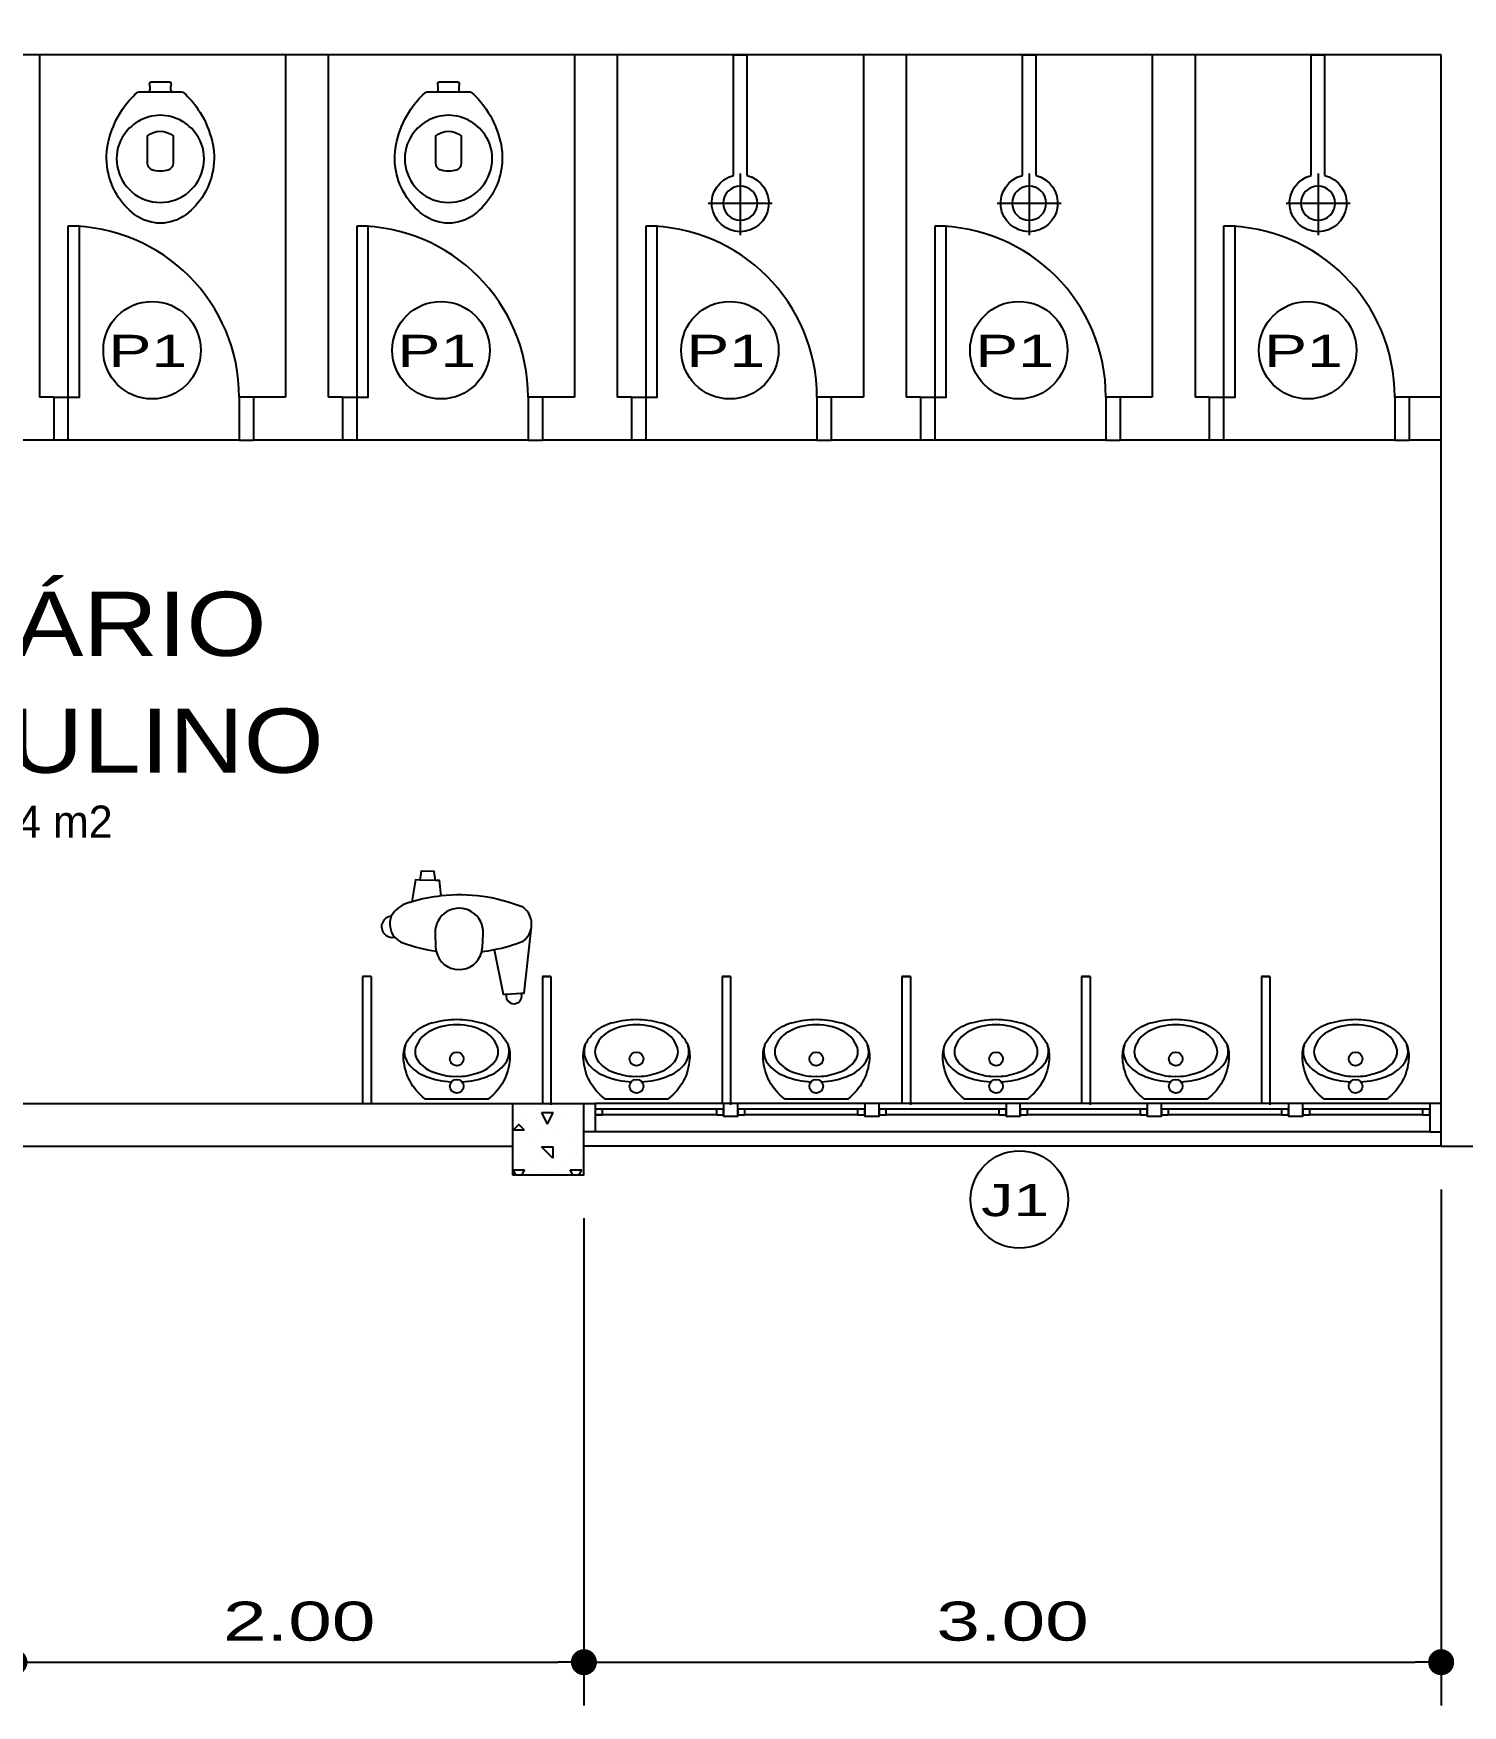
# Model space of a CAD drawing. Extents: x -13.6 to 37.9, y -332.9 to -283.8.
# Drawn here: x 22.35 to 27.35, y -313.26 to -307.4 of the extents above; entities that cross this region are included whole.
import ezdxf
from ezdxf.enums import TextEntityAlignment as Align

# ---------------------------------------------------------------- set-up
doc = ezdxf.new("R2010")
doc.units = 0
doc.header["$LTSCALE"] = 0.525
doc.header["$MEASUREMENT"] = 0
doc.header["$PDSIZE"] = -5
doc.layers.get('0').update_dxf_attribs({"linetype": 'CONTINUOUS'})
doc.layers.get('DEFPOINTS').update_dxf_attribs({"linetype": 'CONTINUOUS'})
for name, color, linetype in [('COTA', 13, 'CONTINUOUS'), ('EQUIP', 1, 'CONTINUOUS'), ('EQUIP_I', 13, 'CONTINUOUS'), ('ESPECARQ', 1, 'CONTINUOUS'), ('ESQUADRIA', 2, 'CONTINUOUS'), ('FOLHA', 1, 'CONTINUOUS'), ('LINVISTA', 13, 'CONTINUOUS'), ('MOBIL', 1, 'CONTINUOUS'), ('MOBIL_I', 13, 'CONTINUOUS'), ('MURO', 3, 'CONTINUOUS'), ('PAREDE', 6, 'CONTINUOUS'), ('PILARES', 5, 'CONTINUOUS'), ('REG120-160', 5, 'CONTINUOUS'), ('REG60-100', 2, 'CONTINUOUS'), ('UNIDADE', 4, 'CONTINUOUS')]:
    doc.layers.add(name, color=color, linetype=linetype)
doc.styles.add('REGUA100', font='romnswin', dxfattribs={"width": 1.2})
doc.styles.add('REGUA120', font='romnswin', dxfattribs={"width": 1.2})
doc.styles.add('REGUA60', font='romnswin', dxfattribs={"width": 1.5})
doc.styles.add('REGUA80', font='romnswin', dxfattribs={"width": 1.5})
doc.dimstyles.new('STANDARD$0', dxfattribs={"dimscale": 0.05, "dimtxt": 1.8, "dimasz": 1.2, "dimexe": 2, "dimexo": 2, "dimgap": 0.98, "dimtad": 1, "dimrnd": 0.5, "dimzin": 0, "dimdsep": 46, "dimtxsty": 'REGUA80', "dimblk1": 'DOT', "dimblk2": 'DOT', "dimsah": 1, "dimcen": 4, "dimdle": 4, "dimclrd": 22, "dimclre": 22, "dimclrt": 2, "dimadec": 0, "dimazin": 0, "dimtfac": 1, "dimtmove": 0, "dimatfit": 3, "dimldrblk": 'DOT', "dimfxl": 1, "dimtolj": 1, "dimtzin": 0, "dimarcsym": 0})

# ---------------------------------------------------------------- blocks, each defined once
blk = doc.blocks.new('SACHS__2')
at = {"layer": 'EQUIP', "color": 0, "linetype": 'ByBlock', "ltscale": 3}
for p, q in [((42.29, 2.4), (0, 2.4)), ((0, 2.4), (0, -2.4)), ((42.29, -2.4), (0, -2.4))]:
    blk.add_line(p, q, dxfattribs=at)
blk.add_arc((52, 0), 10, 193.88654, 166.11346, dxfattribs=at)
at = {"layer": 'EQUIP_I', "ltscale": 3}
for p, q in [((52, 11.2), (52, -11.2)), ((41.6, 0), (63.2, 0))]:
    blk.add_line(p, q, dxfattribs=at)
blk.add_circle((52, 0), 6, dxfattribs=at)
blk = doc.blocks.new('SAP7S__2')
at = {"layer": 'EQUIP', "color": 0, "linetype": 'ByBlock', "ltscale": 3}
blk.add_lwpolyline([(-4.36, -13), (-6.93, -13), (-7.45, -13, 0.207706), (-8.2, -13.3, 0.059368), (-13.2, -19, 0.082654), (-17.8, -29, 0.104255), (-18.65, -39, 0.107708), (-15.25, -49, 0.088187), (-9, -56, 0.163426), (0, -59, 0.163426), (9, -56, 0.088187), (15.25, -49, 0.107708), (18.65, -39, 0.104255), (17.8, -29, 0.082654), (13.2, -19, 0.059368), (8.2, -13.3, 0.207706), (7.45, -13), (6.93, -13), (4.36, -13, -0.380199), (3.6, -12.2), (3.6, -11.1, -0.087349), (3.7, -10.7, 0.172037), (3.7, -9.83, 0.102747), (3.57, -9.63, 0.167994), (3.15, -9.5), (0, -9.5), (-3.15, -9.5, 0.167994), (-3.57, -9.63, 0.102747), (-3.7, -9.83, 0.172037), (-3.7, -10.7, -0.087349), (-3.6, -11.1), (-3.6, -12.2, -0.380199)], format="xyb", close=True, dxfattribs=at)
at = {"layer": 'EQUIP_I', "ltscale": 3}
blk.add_line((4.36, -13), (-4.36, -13), dxfattribs=at)
for points in [[(0, -21.2, -0.268395), (13.35, -29, -0.179674), (15.1, -39, -0.170707), (10, -48.05, -0.179561), (0, -51.75, -0.179561), (-10, -48.05, -0.170707), (-15.1, -39, -0.179674), (-13.35, -29, -0.268395)], [(-3, -40.25, 0.183333), (3, -40.25, 0.302776), (4.45, -38), (4.45, -28.4, 0.370787), (-4.45, -28.4), (-4.45, -38, 0.302776)]]:
    blk.add_lwpolyline(points, format="xyb", close=True, dxfattribs=at)
blk = doc.blocks.new('INDUNI1')
at = {"color": 0, "ltscale": 3, "style": 'REGUA100', "width": 1.2, "flags": 8}
for tag, p in [('NOME1', (0, 0)), ('NOME2', (0, -4.286))]:
    blk.add_attdef(tag, text='', height=2.5, dxfattribs=at).set_placement(p, align=Align.CENTER)
at = {"layer": 'ESPECARQ', "color": 2, "ltscale": 3, "style": 'REGUA60'}
blk.add_attdef('AREA', text='', height=1.5, dxfattribs=at).set_placement((0, -7.813), align=Align.CENTER)
at = {"layer": 'ESPECARQ', "color": 2, "ltscale": 3, "style": 'REGUA60', "flags": 8}
for tag, p in [('PISO', (0, -10.313)), ('REVPAR', (0, -12.813)), ('PEDIR', (0, -15.313))]:
    blk.add_attdef(tag, text='', height=1.5, dxfattribs=at).set_placement(p, align=Align.CENTER)
blk = doc.blocks.new('ACCAL3_2')
at = {"color": 0, "ltscale": 3}
blk.add_lwpolyline([(-5.92, 19.24, 0.050745), (-9.12, 7.66, 0.795335), (-9.66, -8.33, 0.018724), (-9.04, -12.73), (-24.76, -15.51), (-24.72, -16.55, 1.331514), (-24.56, -21.85), (-24.53, -22.84), (-1.35, -25.93, 0.270943), (5.56, -23.18, 0.124272), (10.2, 5.49), (15.6, 5.97), (15.67, 7.32), (18.84, 7.68), (19.05, 12.29), (15.96, 12.77), (16.05, 14.27), (8.4, 15.72, 0.006092), (8.01, 17.11, 0.195472), (3.53, 23.1, 1.071021), (-3.84, 22.11, 0.113766)], format="xyb", close=True, dxfattribs=at)
at = {"layer": 'MOBIL_I', "ltscale": 3}
for p, q in [((15.67, 7.32), (15.96, 12.77)), ((-2.8, 7.88), (-7.66, 7.82)), ((-8.18, -8.58), (-3.34, -8.96)), ((-24.72, -16.55), (-24.56, -21.85))]:
    blk.add_line(p, q, dxfattribs=at)
for centre, radius, start, end in [((0.7, 16.3), 7.37, 67.37153, 128.01238), ((-48.9, 0.35), 59.33, 4.97618, 15.01544), ((-7.54, -0.39), 8.21, 90.78663, 101.08969), ((-2.69, -0.55), 8.43, 265.57418, 90.78665), ((-7.54, -0.39), 8.21, 255.07554, 265.5742), ((49.36, -2.3), 59.33, 190.12338, 200.27704), ((-0.25, -18.65), 7.37, 214.88504, 261.39257)]:
    blk.add_arc(centre, radius, start, end, dxfattribs=at)
blk = doc.blocks.new('_DOT')
at = {"color": 0, "linetype": 'ByBlock'}
blk.add_line((-0.5, 0), (-1, 0), dxfattribs=at)
at = {"color": 0, "linetype": 'ByBlock', "const_width": 0.5}
blk.add_lwpolyline([(-0.25, 0, 1), (0.25, 0, 1)], format="xyb", close=True, dxfattribs=at)
blk = doc.blocks.new('*D160')
at = {"color": 22, "linetype": 'ByBlock', "ltscale": 3}
for p, q in [((28.0546, -307.2357), (28.0546, -307.1445)), ((28.0546, -307.3269), (28.0546, -307.4769)), ((27.4305, -307.4769), (28.2066, -307.4769)), ((28.0546, -307.5681), (28.0546, -307.6593))]:
    blk.add_line(p, q, dxfattribs=at)
at = {"layer": 'DEFPOINTS', "color": 0, "linetype": 'ByBlock', "ltscale": 3}
for p in [(27.2785, -307.3269), (27.2785, -307.4769), (28.0546, -307.4769)]:
    blk.add_point(p, dxfattribs=at)
at = {"color": 22, "linetype": 'ByBlock', "ltscale": 3, "xscale": 0.09119999999999999, "yscale": 0.09119999999999999, "zscale": 0.09119999999999999}
for p, rotation in [((28.0546, -307.3269), 270), ((28.0546, -307.4769), 90)]:
    blk.add_blockref('_DOT', p, dxfattribs=dict(at, rotation=rotation))
at = {"color": 2, "linetype": 'ByBlock', "ltscale": 3, "insert": (27.9105, -307.1513), "char_height": 0.1368, "attachment_point": 5, "rotation": 90, "style": 'REGUA80'}
blk.add_mtext('\\A1;{15}', dxfattribs=at)
blk = doc.blocks.new('COTAPT')
at = {"color": 0, "linetype": 'ByBlock', "ltscale": 3}
blk.add_line((0, 0), (200, 0), dxfattribs=at)
at = {"color": 6, "linetype": 'ByBlock', "ltscale": 3}
blk.add_lwpolyline([(-20, 20), (20, 20), (20, -20), (-20, -20)], close=True, dxfattribs=at)
blk = doc.blocks.new('*D161')
at = {"color": 22, "linetype": 'ByBlock', "ltscale": 3}
for p, q in [((28.0546, -307.5681), (28.0546, -311.0607)), ((27.4305, -311.1519), (28.2066, -311.1519))]:
    blk.add_line(p, q, dxfattribs=at)
at = {"layer": 'DEFPOINTS', "color": 0, "linetype": 'ByBlock', "ltscale": 3}
for p in [(27.2785, -307.4769), (27.2785, -311.1519), (28.0546, -311.1519)]:
    blk.add_point(p, dxfattribs=at)
at = {"color": 22, "linetype": 'ByBlock', "ltscale": 3, "xscale": 0.09119999999999999, "yscale": 0.09119999999999999, "zscale": 0.09119999999999999}
for p, rotation in [((28.0546, -307.4769), 90), ((28.0546, -311.1519), 270)]:
    blk.add_blockref('_DOT', p, dxfattribs=dict(at, rotation=rotation))
at = {"color": 2, "linetype": 'ByBlock', "ltscale": 3, "insert": (27.9117, -309.3144), "char_height": 0.1368, "attachment_point": 5, "rotation": 90, "style": 'REGUA80'}
blk.add_mtext('\\A1;{3.675}', dxfattribs=at)
blk = doc.blocks.new('*D162')
at = {"color": 22, "linetype": 'ByBlock', "ltscale": 3}
for p, q in [((28.0546, -311.0607), (28.0546, -310.9695)), ((28.0546, -311.1519), (28.0546, -311.3019)), ((27.4305, -311.3019), (28.2066, -311.3019)), ((28.0546, -311.3931), (28.0546, -311.4843))]:
    blk.add_line(p, q, dxfattribs=at)
at = {"layer": 'DEFPOINTS', "color": 0, "linetype": 'ByBlock', "ltscale": 3}
for p in [(27.2785, -311.1519), (27.2785, -311.3019), (28.0546, -311.3019)]:
    blk.add_point(p, dxfattribs=at)
at = {"color": 22, "linetype": 'ByBlock', "ltscale": 3, "xscale": 0.09119999999999999, "yscale": 0.09119999999999999, "zscale": 0.09119999999999999}
for p, rotation in [((28.0546, -311.1519), 270), ((28.0546, -311.3019), 90)]:
    blk.add_blockref('_DOT', p, dxfattribs=dict(at, rotation=rotation))
at = {"color": 2, "linetype": 'ByBlock', "ltscale": 3, "insert": (27.906, -311.4983), "char_height": 0.1368, "attachment_point": 5, "rotation": 90, "style": 'REGUA80'}
blk.add_mtext('\\A1;{15}', dxfattribs=at)
blk = doc.blocks.new('*X164')
at = {"color": 0, "ltscale": 3}
for p, q in [((-10.62, -320.6214), (-10.6, -320.6014)), ((-10.5815, -320.62), (-10.6015, -320.6)), ((-10.58, -320.56), (-10.58, -320.56)), ((-10.54, -320.58), (-10.54, -320.58)), ((-10.5, -320.6), (-10.52, -320.56)), ((-10.52, -320.56), (-10.48, -320.56)), ((-10.5, -320.6), (-10.48, -320.56)), ((-10.44, -320.58), (-10.44, -320.58)), ((-10.4, -320.56), (-10.4, -320.56)), ((-10.38, -320.6), (-10.38, -320.6)), ((-10.62, -320.62), (-10.58, -320.62)), ((-10.62, -320.64), (-10.62, -320.64)), ((-10.56, -320.66), (-10.56, -320.66)), ((-10.52, -320.62), (-10.52, -320.62)), ((-10.48, -320.64), (-10.48, -320.64)), ((-10.42, -320.66), (-10.42, -320.66)), ((-10.4, -320.62), (-10.4, -320.62)), ((-10.6, -320.7), (-10.6, -320.7)), ((-10.54, -320.7), (-10.54, -320.7)), ((-10.4815, -320.72), (-10.5215, -320.68)), ((-10.52, -320.68), (-10.48, -320.68)), ((-10.48, -320.72), (-10.48, -320.68)), ((-10.42, -320.72), (-10.42, -320.72)), ((-10.4, -320.68), (-10.4, -320.68)), ((-10.4, -320.7), (-10.4, -320.7)), ((-10.38, -320.72), (-10.38, -320.72)), ((-10.6111, -320.7778), (-10.62, -320.76)), ((-10.62, -320.76), (-10.58, -320.76)), ((-10.5889, -320.7778), (-10.58, -320.76)), ((-10.56, -320.74), (-10.56, -320.74)), ((-10.54, -320.76), (-10.54, -320.76)), ((-10.48, -320.76), (-10.48, -320.76)), ((-10.44, -320.74), (-10.44, -320.74)), ((-10.4111, -320.7778), (-10.42, -320.76)), ((-10.42, -320.76), (-10.4, -320.76)), ((-10.4, -320.76), (-10.38, -320.76)), ((-10.3889, -320.7778), (-10.38, -320.76))]:
    blk.add_line(p, q, dxfattribs=at)
blk = doc.blocks.new('*D165')
at = {"color": 22, "linetype": 'ByBlock', "ltscale": 3}
for p, q in [((24.2742, -311.5539), (24.2742, -313.2622)), ((22.3697, -313.1102), (24.183, -313.1102))]:
    blk.add_line(p, q, dxfattribs=at)
at = {"layer": 'DEFPOINTS', "color": 0, "linetype": 'ByBlock', "ltscale": 3}
for p in [(22.2785, -311.3019), (24.2742, -311.4019), (24.2742, -313.1102)]:
    blk.add_point(p, dxfattribs=at)
at = {"color": 22, "linetype": 'ByBlock', "ltscale": 3, "xscale": 0.09119999999999999, "yscale": 0.09119999999999999, "zscale": 0.09119999999999999, "rotation": 180}
blk.add_blockref('_DOT', (22.2785, -313.1102), dxfattribs=at)
at = {"color": 22, "linetype": 'ByBlock', "ltscale": 3, "xscale": 0.09119999999999999, "yscale": 0.09119999999999999, "zscale": 0.09119999999999999}
blk.add_blockref('_DOT', (24.2742, -313.1102), dxfattribs=at)
at = {"color": 2, "linetype": 'ByBlock', "ltscale": 3, "insert": (23.2763, -312.9673), "char_height": 0.1368, "attachment_point": 5, "style": 'REGUA80'}
blk.add_mtext('\\A1;2.00', dxfattribs=at)
blk = doc.blocks.new('*D166')
at = {"color": 22, "linetype": 'ByBlock', "ltscale": 3}
for p, q in [((27.2785, -311.4539), (27.2785, -313.2622)), ((24.3654, -313.1102), (27.1873, -313.1102))]:
    blk.add_line(p, q, dxfattribs=at)
at = {"layer": 'DEFPOINTS', "color": 0, "linetype": 'ByBlock', "ltscale": 3}
for p in [(27.2785, -311.3019), (24.2742, -311.4019), (27.2785, -313.1102)]:
    blk.add_point(p, dxfattribs=at)
at = {"color": 22, "linetype": 'ByBlock', "ltscale": 3, "xscale": 0.09119999999999999, "yscale": 0.09119999999999999, "zscale": 0.09119999999999999, "rotation": 180}
blk.add_blockref('_DOT', (24.2742, -313.1102), dxfattribs=at)
at = {"color": 22, "linetype": 'ByBlock', "ltscale": 3, "xscale": 0.09119999999999999, "yscale": 0.09119999999999999, "zscale": 0.09119999999999999}
blk.add_blockref('_DOT', (27.2785, -313.1102), dxfattribs=at)
at = {"color": 2, "linetype": 'ByBlock', "ltscale": 3, "insert": (25.7763, -312.9673), "char_height": 0.1368, "attachment_point": 5, "style": 'REGUA80'}
blk.add_mtext('\\A1;{3.00}', dxfattribs=at)
blk = doc.blocks.new('SAM712S2')
at = {"layer": 'EQUIP', "color": 0, "linetype": 'ByBlock', "ltscale": 3}
blk.add_lwpolyline([(0, -28, -0.054423), (-8, -26.9, -0.129975), (-14, -24.05, -0.115349), (-18, -19, -0.10182), (-18.6, -14, -0.216856), (-11.15, -0.15, -0.186978), (-10.85, 0), (0, 0), (10.85, 0, -0.186978), (11.15, -0.15, -0.216856), (18.6, -14, -0.10182), (18, -19, -0.115349), (14, -24.05, -0.129975), (8, -26.9, -0.054423)], format="xyb", close=True, dxfattribs=at)
at = {"layer": 'EQUIP_I', "ltscale": 3}
for centre in [(0, -4.5), (0, -14.1)]:
    blk.add_circle(centre, 2.4, dxfattribs=at)
for centre, radius, start, end in [((-6.49, -20.4), 13.13, 109.16348, 143.54265), ((-4.29, -20.22), 11.45, 103.68912, 147.07143), ((-0.68, -33.65), 27.58, 92.31433, 111.5339), ((-0.52, -27.51), 19.52, 88.47236, 109.38882), ((0.52, -27.51), 19.52, 70.61118, 91.52764), ((0.68, -33.65), 27.58, 68.4661, 87.68567), ((4.29, -20.22), 11.45, 32.92857, 76.31088), ((6.49, -20.4), 13.13, 36.45735, 70.83652), ((-11.36, -16.72), 7.03, 144.14364, 198.96997), ((-9.14, -16.63), 5.43, 165.34388, 194.64793), ((-9.14, -16.63), 5.43, 151.10204, 165.34388), ((9.14, -16.63), 5.43, 14.65612, 28.89796), ((9.14, -16.63), 5.43, 345.35207, 14.65612), ((11.36, -16.72), 7.03, 341.03003, 35.85636), ((-4.74, -14.78), 10.18, 198.42658, 238.89304), ((4.74, -14.78), 10.18, 301.10696, 341.57342), ((-0.34, -6.13), 19.88, 240.93527, 270.99224), ((0.34, -6.13), 19.88, 269.00776, 299.06473)]:
    blk.add_arc(centre, radius, start, end, dxfattribs=at)

msp = doc.modelspace()

# ---------------------------------------------------------------- linework, layer by layer
at = {"layer": 'ESQUADRIA', "color": 1, "ltscale": 3}
for p, q in [((23.5285, -310.7069), (23.4985, -310.7069)), ((23.4985, -310.7069), (23.4985, -311.1519)), ((24.1285, -310.7069), (24.1285, -311.1519)), ((24.1585, -310.7069), (24.1285, -310.7069)), ((24.7885, -310.7069), (24.7585, -310.7069)), ((24.7585, -310.7069), (24.7585, -311.1519)), ((25.4185, -310.7069), (25.3885, -310.7069)), ((25.3885, -310.7069), (25.3885, -311.1519)), ((26.0485, -310.7069), (26.0185, -310.7069)), ((26.0185, -310.7069), (26.0185, -311.1519)), ((26.6785, -310.7069), (26.6485, -310.7069)), ((26.6485, -310.7069), (26.6485, -311.1519)), ((27.2385, -311.1519), (24.3142, -311.1519)), ((24.7385, -311.1719), (24.3142, -311.1719)), ((25.2335, -311.1719), (24.8385, -311.1719)), ((25.7285, -311.1719), (25.3335, -311.1719)), ((26.2235, -311.1719), (25.8285, -311.1719)), ((26.7185, -311.1719), (26.3235, -311.1719)), ((27.2135, -311.1719), (26.8185, -311.1719)), ((24.7385, -311.1919), (24.3142, -311.1919)), ((25.2335, -311.1919), (24.8385, -311.1919)), ((25.7285, -311.1919), (25.3335, -311.1919)), ((26.2235, -311.1919), (25.8285, -311.1919)), ((26.7185, -311.1919), (26.3235, -311.1919)), ((27.2135, -311.1919), (26.8185, -311.1919)), ((27.2385, -311.2519), (24.3142, -311.2519))]:
    msp.add_line(p, q, dxfattribs=at)
at = {"layer": 'ESQUADRIA', "ltscale": 3}
for points in [[(22.466, -308.0769), (22.466, -308.6769), (22.506, -308.6769), (22.506, -308.0769)], [(23.4785, -308.0769), (23.4785, -308.6769), (23.5185, -308.6769), (23.5185, -308.0769)], [(24.491, -308.0769), (24.491, -308.6769), (24.531, -308.6769), (24.531, -308.0769)], [(25.5035, -308.0769), (25.5035, -308.6769), (25.5435, -308.6769), (25.5435, -308.0769)], [(26.516, -308.0769), (26.516, -308.6769), (26.556, -308.6769), (26.556, -308.0769)], [(24.3142, -311.1919), (24.3392, -311.1919), (24.3392, -311.1719), (24.3142, -311.1719)], [(24.7635, -311.1719), (24.7385, -311.1719), (24.7385, -311.1919), (24.7635, -311.1919)], [(24.8135, -311.1519), (24.7635, -311.1519), (24.7635, -311.1969), (24.8135, -311.1969)], [(24.8135, -311.1919), (24.8385, -311.1919), (24.8385, -311.1719), (24.8135, -311.1719)], [(25.2585, -311.1719), (25.2335, -311.1719), (25.2335, -311.1919), (25.2585, -311.1919)], [(25.3085, -311.1519), (25.2585, -311.1519), (25.2585, -311.1969), (25.3085, -311.1969)], [(25.3085, -311.1919), (25.3335, -311.1919), (25.3335, -311.1719), (25.3085, -311.1719)], [(25.7535, -311.1719), (25.7285, -311.1719), (25.7285, -311.1919), (25.7535, -311.1919)], [(25.8035, -311.1519), (25.7535, -311.1519), (25.7535, -311.1969), (25.8035, -311.1969)], [(25.8035, -311.1919), (25.8285, -311.1919), (25.8285, -311.1719), (25.8035, -311.1719)], [(26.2485, -311.1719), (26.2235, -311.1719), (26.2235, -311.1919), (26.2485, -311.1919)], [(26.2985, -311.1519), (26.2485, -311.1519), (26.2485, -311.1969), (26.2985, -311.1969)], [(26.2985, -311.1919), (26.3235, -311.1919), (26.3235, -311.1719), (26.2985, -311.1719)], [(26.7435, -311.1719), (26.7185, -311.1719), (26.7185, -311.1919), (26.7435, -311.1919)], [(26.7935, -311.1519), (26.7435, -311.1519), (26.7435, -311.1969), (26.7935, -311.1969)], [(26.7935, -311.1919), (26.8185, -311.1919), (26.8185, -311.1719), (26.7935, -311.1719)], [(27.2385, -311.1719), (27.2135, -311.1719), (27.2135, -311.1919), (27.2385, -311.1919)]]:
    msp.add_lwpolyline(points, close=True, dxfattribs=at)
for points in [[(22.416, -308.6769), (22.466, -308.6769), (22.466, -308.8269), (22.416, -308.8269)], [(23.116, -308.6769), (23.066, -308.6769), (23.066, -308.8269), (23.116, -308.8269)], [(23.4285, -308.6769), (23.4785, -308.6769), (23.4785, -308.8269), (23.4285, -308.8269)], [(24.1285, -308.6769), (24.0785, -308.6769), (24.0785, -308.8269), (24.1285, -308.8269)], [(24.441, -308.6769), (24.491, -308.6769), (24.491, -308.8269), (24.441, -308.8269)], [(25.141, -308.6769), (25.091, -308.6769), (25.091, -308.8269), (25.141, -308.8269)], [(25.4535, -308.6769), (25.5035, -308.6769), (25.5035, -308.8269), (25.4535, -308.8269)], [(26.1535, -308.6769), (26.1035, -308.6769), (26.1035, -308.8269), (26.1535, -308.8269)], [(26.466, -308.6769), (26.516, -308.6769), (26.516, -308.8269), (26.466, -308.8269)], [(27.166, -308.6769), (27.116, -308.6769), (27.116, -308.8269), (27.166, -308.8269)], [(24.2742, -311.1519), (24.3142, -311.1519), (24.3142, -311.2519), (24.2742, -311.2519)], [(27.2785, -311.1519), (27.2385, -311.1519), (27.2385, -311.2519), (27.2785, -311.2519)]]:
    msp.add_lwpolyline(points, dxfattribs=at)
at = {"layer": 'ESQUADRIA', "color": 1, "ltscale": 3}
msp.add_lwpolyline([(27.2785, -311.3019), (27.2785, -311.3019), (24.2742, -311.3019)], dxfattribs=at)
at = {"layer": 'FOLHA', "color": 1, "ltscale": 3}
for p, q in [((23.5285, -310.7069), (23.5285, -311.1519)), ((24.1285, -310.7069), (24.1285, -311.1519)), ((24.1585, -310.7069), (24.1585, -311.1519)), ((24.7585, -310.7069), (24.7585, -311.1519)), ((24.7585, -310.7069), (24.7585, -311.1519)), ((24.7885, -310.7069), (24.7885, -311.1519)), ((25.3885, -310.7069), (25.3885, -311.1519)), ((25.3885, -310.7069), (25.3885, -311.1519)), ((25.4185, -310.7069), (25.4185, -311.1519)), ((26.0185, -310.7069), (26.0185, -311.1519)), ((26.0185, -310.7069), (26.0185, -311.1519)), ((26.0485, -310.7069), (26.0485, -311.1519)), ((26.6485, -310.7069), (26.6485, -311.1519)), ((26.6485, -310.7069), (26.6485, -311.1519)), ((26.6785, -310.7069), (26.6785, -311.1519))]:
    msp.add_line(p, q, dxfattribs=at)
at = {"layer": 'FOLHA', "ltscale": 3}
for p, q in [((24.1285, -310.7069), (24.1585, -310.7069)), ((24.1585, -310.7069), (24.1585, -311.1569)), ((24.7585, -310.7069), (24.7885, -310.7069)), ((24.7585, -310.7069), (24.7885, -310.7069)), ((24.7885, -310.7069), (24.7885, -311.1569)), ((24.7885, -310.7069), (24.7885, -311.1569)), ((25.3885, -310.7069), (25.4185, -310.7069)), ((25.3885, -310.7069), (25.4185, -310.7069)), ((25.4185, -310.7069), (25.4185, -311.1569)), ((25.4185, -310.7069), (25.4185, -311.1569)), ((26.0185, -310.7069), (26.0485, -310.7069)), ((26.0185, -310.7069), (26.0485, -310.7069)), ((26.0485, -310.7069), (26.0485, -311.1569)), ((26.0485, -310.7069), (26.0485, -311.1569)), ((26.6485, -310.7069), (26.6785, -310.7069)), ((26.6485, -310.7069), (26.6785, -310.7069)), ((26.6785, -310.7069), (26.6785, -311.1569)), ((26.6785, -310.7069), (26.6785, -311.1569))]:
    msp.add_line(p, q, dxfattribs=at)
at = {"layer": 'LINVISTA', "ltscale": 3}
for p, q in [((23.066, -308.8269), (22.466, -308.8269)), ((24.0785, -308.8269), (23.4785, -308.8269)), ((25.091, -308.8269), (24.491, -308.8269)), ((25.091, -308.8269), (24.491, -308.8269)), ((26.1035, -308.8269), (25.5035, -308.8269)), ((27.116, -308.8269), (26.516, -308.8269))]:
    msp.add_line(p, q, dxfattribs=at)
for centre in [(22.7608, -308.5121), (23.7733, -308.5121), (24.7858, -308.5121), (25.7983, -308.5121), (26.8108, -308.5121), (25.8003, -311.4886)]:
    msp.add_circle(centre, 0.1708, dxfattribs=at)
for centre in [(22.466, -308.6769), (23.4785, -308.6769), (24.491, -308.6769), (25.5035, -308.6769), (26.516, -308.6769)]:
    msp.add_arc(centre, 0.6, 0, 90, dxfattribs=at)
at = {"layer": 'MURO', "linetype": 'Continuous', "ltscale": 3}
for p, q in [((22.366, -307.4769), (22.366, -308.6769)), ((23.2285, -307.4769), (23.2285, -308.6769)), ((23.3785, -307.4769), (23.3785, -308.6769)), ((24.241, -307.4769), (24.241, -308.6769)), ((24.391, -307.4769), (24.391, -308.6769)), ((25.2535, -307.4769), (25.2535, -308.6769)), ((25.4035, -307.4769), (25.4035, -308.6769)), ((26.266, -307.4769), (26.266, -308.6769)), ((26.416, -307.4769), (26.416, -308.6769))]:
    msp.add_line(p, q, dxfattribs=at)
at = {"layer": 'MURO', "ltscale": 3}
for p, q in [((22.416, -308.6769), (22.366, -308.6769)), ((22.416, -308.6769), (22.416, -308.8269)), ((23.2285, -308.6769), (23.116, -308.6769)), ((23.116, -308.6769), (23.116, -308.8269)), ((23.4285, -308.6769), (23.3785, -308.6769)), ((23.4285, -308.6769), (23.4285, -308.8269)), ((24.241, -308.6769), (24.1285, -308.6769)), ((24.1285, -308.6769), (24.1285, -308.8269)), ((24.441, -308.6769), (24.391, -308.6769)), ((24.441, -308.6769), (24.441, -308.8269)), ((25.2535, -308.6769), (25.141, -308.6769)), ((25.141, -308.6769), (25.141, -308.8269)), ((25.4535, -308.6769), (25.4035, -308.6769)), ((25.4535, -308.6769), (25.4535, -308.8269)), ((26.266, -308.6769), (26.1535, -308.6769)), ((26.1535, -308.6769), (26.1535, -308.8269)), ((26.466, -308.6769), (26.416, -308.6769)), ((26.466, -308.6769), (26.466, -308.8269)), ((27.2785, -308.6769), (27.166, -308.6769)), ((27.166, -308.6769), (27.166, -308.8269)), ((22.416, -308.8269), (22.1035, -308.8269)), ((23.2285, -308.8269), (23.116, -308.8269)), ((23.4285, -308.8269), (23.2285, -308.8269)), ((24.441, -308.8269), (24.1285, -308.8269)), ((25.4535, -308.8269), (25.141, -308.8269)), ((26.466, -308.8269), (26.1535, -308.8269)), ((27.2785, -308.8269), (27.166, -308.8269))]:
    msp.add_line(p, q, dxfattribs=at)
at = {"layer": 'PAREDE', "linetype": 'Continuous'}
for p, q in [((27.2785, -307.4769), (18.1785, -307.4769)), ((23.2285, -307.4769), (22.366, -307.4769))]:
    msp.add_line(p, q, dxfattribs=at)
at = {"layer": 'PAREDE', "ltscale": 3}
for p, q in [((27.2785, -311.1519), (27.2785, -307.4769)), ((22.2785, -311.1519), (24.0242, -311.1519)), ((27.2785, -311.3019), (27.2785, -311.1519)), ((22.2785, -311.3019), (24.0242, -311.3019)), ((27.2785, -311.3019), (27.4285, -311.3019))]:
    msp.add_line(p, q, dxfattribs=at)
at = {"layer": 'PILARES', "ltscale": 3}
msp.add_line((24.0242, -311.1519), (24.2742, -311.1519), dxfattribs=at)
at = {"layer": 'PILARES', "linetype": 'Continuous', "ltscale": 3}
for points in [[(24.0242, -311.4019), (24.2742, -311.4019), (24.2742, -311.1519)], [(24.0242, -311.1519), (24.0242, -311.4019)]]:
    msp.add_lwpolyline(points, dxfattribs=at)

# ---------------------------------------------------------------- block references
at = {"layer": 'EQUIP', "ltscale": 3, "yscale": 0.01, "zscale": 0.01}
for name, p, xscale, rotation in [('SACHS__2', (24.8222, -307.4769), -0.01, 90), ('SACHS__2', (25.8347, -307.4769), -0.01, 90), ('SACHS__2', (26.8472, -307.4769), -0.01, 90), ('SAM712S2', (23.8285, -311.1369), 0.01, 180), ('SAM712S2', (24.4585, -311.1369), 0.01, 180), ('SAM712S2', (25.0885, -311.1369), 0.01, 180), ('SAM712S2', (25.7185, -311.1369), 0.01, 180), ('SAM712S2', (26.3485, -311.1369), 0.01, 180), ('SAM712S2', (26.9785, -311.1369), 0.01, 180)]:
    msp.add_blockref(name, p, dxfattribs=dict(at, xscale=xscale, rotation=rotation))
at = {"layer": 'EQUIP', "ltscale": 3, "xscale": -0.01, "yscale": 0.01, "zscale": 0.01}
for p in [(22.7897, -307.4769), (23.7997, -307.4769)]:
    msp.add_blockref('SAP7S__2', p, dxfattribs=at)
at = {"layer": 'LINVISTA', "ltscale": 3}
msp.add_blockref('*X164', (34.6465, 9.3759), dxfattribs=at)
at = {"layer": 'MOBIL', "ltscale": 3, "xscale": 0.01, "yscale": 0.01, "zscale": 0.01, "rotation": 91.31660648241258}
msp.add_blockref('ACCAL3_2', (23.8308, -310.5255), dxfattribs=at)
at = {"layer": 'UNIDADE', "ltscale": 3, "xscale": 0.075, "yscale": 0.075, "zscale": 0.075}
msp.add_blockref('INDUNI1', (22.2169, -309.6346), dxfattribs=at).add_auto_attribs({'AREA': 'A: 33.44 m2'})

# ---------------------------------------------------------------- texts
at = {"layer": 'REG120-160', "ltscale": 3, "style": 'REGUA120', "width": 1.2}
for s, p in [('SANITÁRIO', (21.2159, -309.5835)), ('MASCULINO', (21.2159, -309.9931))]:
    msp.add_text(s, height=0.225, dxfattribs=at).set_placement(p)
at = {"layer": 'REG60-100', "ltscale": 3, "style": 'REGUA60', "width": 1.5}
for s, p in [('P1', (22.6081, -308.5705)), ('P1', (23.6206, -308.5705)), ('P1', (24.6331, -308.5705)), ('P1', (25.6456, -308.5705)), ('P1', (26.6581, -308.5705)), ('J1', (25.6663, -311.547))]:
    msp.add_text(s, height=0.1125, dxfattribs=at).set_placement(p)

# ---------------------------------------------------------------- dimensions: what is measured, and where the dimension line sits
at = {"layer": 'COTA', "ltscale": 3}
for base, p1, p2, picture, middle in [((28.0546, -307.4769), (27.2785, -307.3269), (27.2785, -307.4769), '*D160', (28.0534, -307.1513)), ((28.0546, -311.3019), (27.2785, -311.1519), (27.2785, -311.3019), '*D162', (28.0489, -311.4983))]:
    dim = msp.add_linear_dim(base=base, p1=p1, p2=p2, angle=90, text='{15}', dimstyle='STANDARD$0', override={"dimscale": 0.076, "dimrnd": 0.005, "dimblk": 'COTAPT', "dimse1": 1, "dimtmove": 1}, dxfattribs=at)
    dim.commit()
    dim.dimension.update_dxf_attribs({"geometry": picture, "text_midpoint": middle, "dimtype": 128})
dim = msp.add_linear_dim(base=(28.0546, -311.1519), p1=(27.2785, -307.4769), p2=(27.2785, -311.1519), angle=90, text='{3.675}', dimstyle='STANDARD$0', override={"dimscale": 0.076, "dimrnd": 0.005, "dimblk": 'COTAPT', "dimse1": 1, "dimtmove": 1}, dxfattribs=at)
dim.commit()
dim.dimension.update_dxf_attribs({"geometry": '*D161', "text_midpoint": (27.9117, -309.3144)})
at = {"layer": 'PILARES', "ltscale": 3}
dim = msp.add_linear_dim(base=(24.2742, -313.1102), p1=(22.2785, -311.3019), p2=(24.2742, -311.4019), dimstyle='STANDARD$0', override={"dimscale": 0.076, "dimrnd": 0.005, "dimblk": 'COTAPT', "dimse1": 1, "dimtmove": 1}, dxfattribs=at)
dim.commit()
dim.dimension.update_dxf_attribs({"geometry": '*D165', "text_midpoint": (23.2763, -312.9673)})
dim = msp.add_linear_dim(base=(27.2785, -313.1102), p1=(24.2742, -311.4019), p2=(27.2785, -311.3019), text='{3.00}', dimstyle='STANDARD$0', override={"dimscale": 0.076, "dimrnd": 0.005, "dimblk": 'COTAPT', "dimse1": 1, "dimtmove": 1}, dxfattribs=at)
dim.commit()
dim.dimension.update_dxf_attribs({"geometry": '*D166', "text_midpoint": (25.7763, -312.9673)})

doc.saveas('drawing.dxf')
